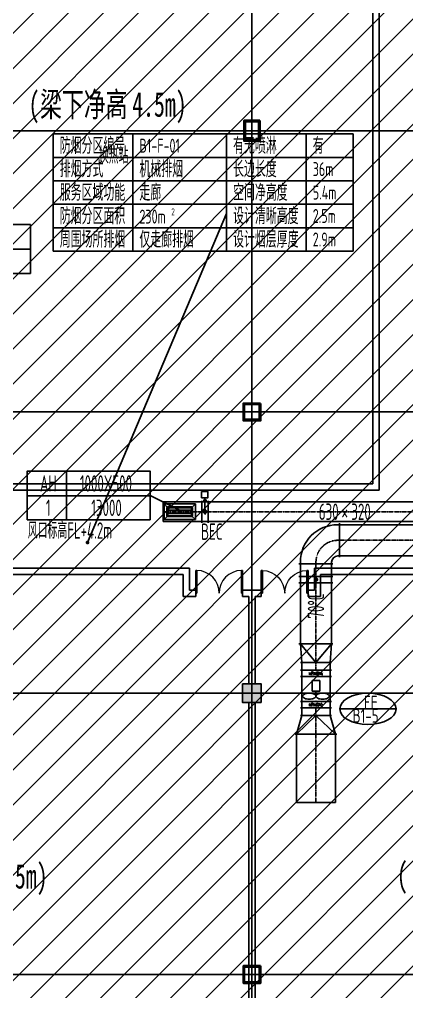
# Model space of a CAD drawing. Extents: x -20827274 to 1300756471, y -549375 to 3431892.
# Drawn here: x -52654 to -40257, y -229807 to -198699 of the extents above; entities that cross this region are included whole.
import ezdxf

# ---------------------------------------------------------------- set-up
doc = ezdxf.new("R2010")
doc.units = 0
doc.header["$LTSCALE"] = 10
for name, pattern in [('CENTER2', [1.125, 0.75, -0.125, 0.125, -0.125]), ('暖附图底图$0$DASH', [0.35, 0.25, -0.1]), ('暖附图底图$0$DOTE', [2.42, 2, -0.2, 0.02, -0.2])]:
    doc.linetypes.add(name, pattern=pattern)
for name, color, linetype in [('1-zs', 3, 'Continuous'), ('1-标注暖通', 4, 'Continuous'), ('DUCT-排烟中心线', 5, 'CENTER2'), ('DUCT-排烟标注', 3, 'Continuous'), ('DUCT-排烟法兰', 4, 'Continuous'), ('DUCT-排烟管', 2, 'Continuous'), ('DUCT-排烟管端线', 4, 'Continuous'), ('DUCT-排烟阀门', 7, 'Continuous'), ('DUCT-排风中心线', 5, 'CENTER2'), ('DUCT-排风法兰', 2, 'Continuous'), ('DUCT-排风管', 31, 'Continuous'), ('DUCT-排风管端线', 2, 'Continuous'), ('DUCT-排风管设备', 7, 'Continuous'), ('DUCT-排风阀门', 7, 'Continuous'), ('DUCT-排风风口', 7, 'Continuous'), ('H-PUB_TAB', 7, 'Continuous'), ('H-暖通设备', 181, 'Continuous'), ('PUB_HATCH', 8, 'Continuous'), ('暖附图底图$0$1-标注暖通', 8, 'Continuous'), ('暖附图底图$0$A-COLUMN', 8, 'Continuous'), ('暖附图底图$0$A-ROOM_NAME', 8, 'Continuous'), ('暖附图底图$0$A-WALL', 8, 'Continuous'), ('暖附图底图$0$DOOR_FIRE', 8, 'Continuous'), ('暖附图底图$0$DOTE', 8, 'Continuous'), ('暖附图底图$0$SPACE', 8, 'Continuous')]:
    doc.layers.add(name, color=color, linetype=linetype)
doc.layers.add('F-非人防区', color=105, linetype='Continuous', lineweight=15)
doc.layers.add('暖附图底图$0$钢柱', color=8, linetype='Continuous', lineweight=35)
doc.styles.add('8B2_02', font='tssdeng.shx', dxfattribs={"width": 0.6, "bigfont": 'TSSDCHN.shx'})
doc.styles.add('_THVAC_PIPEDN', font='tssdeng.shx', dxfattribs={"width": 0.7, "height": 3.5, "bigfont": 'tssdchn.shx'})
doc.styles.add('暖附图底图$0$8B2_02', font='tssdeng.shx', dxfattribs={"width": 0.6, "bigfont": 'TSSDCHN.shx'})
doc.styles.add('暖附图底图$0$黑体', font='simhei.ttf', dxfattribs={"width": 0.65})

# ---------------------------------------------------------------- blocks, each defined once
blk = doc.blocks.new('$风口$00000108')
for p, q in [((-250, 135), (-190, 75)), ((-250, -135), (-250, 135)), ((200, 25), (-190, 25)), ((250, 135), (200, 75)), ((250, 135), (250, -135)), ((-250, -135), (-190, -75)), ((250, -135), (-250, -135)), ((200, -25), (-190, -25)), ((200, -75), (250, -135))]:
    blk.add_line(p, q)
at = {"linetype": 'Continuous'}
blk.add_line((250, 135), (-250, 135), dxfattribs=at)
at = {"lineweight": 40}
for p, q in [((-190, 75), (200, 75)), ((-190, -75), (-190, 75)), ((200, 75), (200, -75)), ((-190, -75), (200, -75))]:
    blk.add_line(p, q, dxfattribs=at)
blk = doc.blocks.new('$轴流风机$00000011')
for p, q in [((-500, 500, 0), (-500, -500, 0)), ((500, 500, 0), (-500, 500, 0)), ((500, -500, 0), (500, 500, 0)), ((-339, 135, 0), (-339, -135, 0)), ((88, 135, 0), (-339, 135, 0)), ((88, -135, 0), (88, 135, 0)), ((88, 0, 0), (288, 0, 0)), ((-339, -135, 0), (88, -135, 0)), ((-500, -500, 0), (500, -500, 0))]:
    blk.add_line(p, q)
for centre, radius, start, end in [((462, 274, 0), 291, 153.0603, 168.1126), ((355, 329, 0), 170, 129.1821, 153.0603), ((288, 410, 0), 64.8, 90, 129.1821), ((288, 410, 0), 64.8, 50.8179, 90), ((222, 329, 0), 170, 26.9397, 50.8179), ((115, 274, 0), 291, 11.8874, 26.9397), ((633, 238, 0), 465, 168.1126, 180), ((633, 238, 0), 465, 180, 191.8874), ((462, 202, 0), 291, 191.8874, 206.9397), ((355, 148, 0), 170, 206.9397, 230.8179), ((288, 66, 0), 64.8, 230.8179, 270), ((288, 66, 0), 64.8, 270, 309.1821), ((222, 148, 0), 170, 309.1821, 333.0603), ((115, 202, 0), 291, 333.0603, 348.1126), ((-56, 238, 0), 465, 0, 11.8874), ((-56, 238, 0), 465, 348.1126, 0), ((633, -238, 0), 465, 168.1126, 180), ((633, -238, 0), 465, 180, 191.8874), ((462, -202, 0), 291, 153.0603, 168.1126), ((462, -274, 0), 291, 191.8874, 206.9397), ((355, -148, 0), 170, 129.1821, 153.0603), ((288, -66, 0), 64.8, 90, 129.1821), ((288, -66, 0), 64.8, 50.8179, 90), ((222, -148, 0), 170, 26.9397, 50.8179), ((115, -202, 0), 291, 11.8874, 26.9397), ((115, -274, 0), 291, 333.0603, 348.1126), ((-56, -238, 0), 465, 0, 11.8874), ((-56, -238, 0), 465, 348.1126, 0), ((355, -329, 0), 170, 206.9397, 230.8179), ((288, -410, 0), 64.8, 230.8179, 270), ((288, -410, 0), 64.8, 270, 309.1821), ((222, -329, 0), 170, 309.1821, 333.0603)]:
    blk.add_arc(centre, radius, start, end)
for p in [(-500, 0, 0), (500, 0, 0)]:
    blk.add_point(p)
blk = doc.blocks.new('暖附图底图$0$A$C00330F2E')
at = {"layer": '暖附图底图$0$钢柱', "color": 4, "lineweight": 35}
for points in [[(27100, -27000), (26600, -27000), (26600, -27650), (27100, -27650)], [(27070, -27620), (26630, -27620), (26630, -27030), (27070, -27030)], [(27125, -36050), (26575, -36050), (26575, -36600), (27125, -36600)], [(27095, -36570), (26605, -36570), (26605, -36080), (27095, -36080)], [(27125, -54050), (26575, -54050), (26575, -54600), (27125, -54600)], [(27095, -54570), (26605, -54570), (26605, -54080), (27095, -54080)]]:
    blk.add_lwpolyline(points, close=True, dxfattribs=at)
blk = doc.blocks.new('_FZH')
blk.add_lwpolyline([(-0.5, -0.5), (0.5, -0.5), (0.5, 0.5), (-0.5, 0.5)], close=True)
at = {"layer": 'PUB_HATCH'}
blk.add_solid([(-0.5, -0.5), (0.5, -0.5), (-0.5, 0.5), (0.5, 0.5)], dxfattribs=at)
blk = doc.blocks.new('暖附图底图$0$$DorLib2D$00000002')
for p, q in [((-0.5, 0), (-0.5, 0.4875)), ((-0.475, 0.4875), (-0.5, 0.4875)), ((-0.475, 0), (-0.475, 0.4875)), ((0.475, 0), (0.475, 0.4875)), ((0.475, 0.4875), (0.5, 0.4875)), ((0.5, 0), (0.5, 0.4875)), ((-0.5, 0), (-0.475, 0)), ((0.5, 0), (0.475, 0))]:
    blk.add_line(p, q)
at = {"lineweight": 13}
for centre, start, end in [((-0.4875, 0), 0, 88.53072), ((0.4875, 0), 91.46928, 180)]:
    blk.add_arc(centre, 0.4875, start, end, dxfattribs=at)
blk = doc.blocks.new('暖附图底图$0$AFSFCS')
at = {"layer": '暖附图底图$0$A-WALL'}
for p, q in [((-41333.6, -213560.4), (-41333.6, -196260.4)), ((-41133.6, -213760.4), (-41133.6, -196360.4)), ((-58133.6, -213560.4), (-41333.6, -213560.4)), ((-58333.6, -213760.4), (-41133.6, -213760.4)), ((-54333.6, -216260.4), (-47208.6, -216260.4)), ((-54233.6, -216460.4), (-47408.6, -216460.4)), ((-47408.6, -217160.4), (-47408.6, -216460.4)), ((-47208.6, -216960.4), (-47208.6, -216260.4)), ((-43208.6, -216260.4), (-35558.6, -216260.4)), ((-43208.6, -216960.4), (-43208.6, -216260.4)), ((-43008.6, -216460.4), (-35758.6, -216460.4)), ((-43008.6, -217160.4), (-43008.6, -216460.4)), ((-47008.6, -216960.4), (-47208.6, -216960.4)), ((-47008.6, -217160.4), (-47008.6, -216960.4)), ((-45208.6, -216960.4), (-45508.6, -216960.4)), ((-45508.6, -216960.4), (-45508.6, -217160.4)), ((-44908.6, -216960.4), (-45208.6, -216960.4)), ((-44908.6, -217160.4), (-44908.6, -216960.4)), ((-43208.6, -216960.4), (-43408.6, -216960.4)), ((-43408.6, -216960.4), (-43408.6, -217160.4)), ((-47408.6, -217160.4), (-47008.6, -217160.4)), ((-45508.6, -217160.4), (-45308.6, -217160.4)), ((-45308.6, -219960.4), (-45308.6, -217160.4)), ((-45108.6, -217160.4), (-44908.6, -217160.4)), ((-45108.6, -219960.4), (-45108.6, -217160.4)), ((-43408.6, -217160.4), (-43008.6, -217160.4)), ((-45308.6, -238285.4), (-45308.6, -220560.4)), ((-45108.6, -238485.4), (-45108.6, -220560.4))]:
    blk.add_line(p, q, dxfattribs=at)
at = {"layer": '暖附图底图$0$DOTE', "color": 16, "linetype": '暖附图底图$0$DOTE', "ltscale": 1.5}
for p, q in [((-45208.6, -155629.3), (-45208.6, -385768.2)), ((-113117.3, -202260.4), (10791.4, -202260.4)), ((-113117.3, -211260.4), (10791.4, -211260.4)), ((-113117.3, -220260.4), (10791.4, -220260.4)), ((-113117.3, -229260.4), (10791.4, -229260.4))]:
    blk.add_line(p, q, dxfattribs=at)
blk.add_blockref('暖附图底图$0$A$C00330F2E', (-72058.6, -174935.4))
at = {"layer": '暖附图底图$0$A-COLUMN', "xscale": 600, "yscale": 600, "zscale": 600, "rotation": 90}
blk.add_blockref('_FZH', (-45208.6, -220260.4), dxfattribs=at)
at = {"layer": '暖附图底图$0$DOOR_FIRE', "yscale": 1500, "zscale": 200}
for p, xscale, rotation in [((-46258.6, -217060.4), 1500, 8.734663419612206e-12), ((-44158.6, -217060.4), -1500, 8.73466341960797e-12)]:
    blk.add_blockref('暖附图底图$0$$DorLib2D$00000002', p, dxfattribs=dict(at, xscale=xscale, rotation=rotation))
at = {"layer": '暖附图底图$0$A-ROOM_NAME', "style": '暖附图底图$0$8B2_02', "width": 0.6}
blk.add_text('换热站', height=525, dxfattribs=at).set_placement((-50109.3, -203310.2))
at = {"layer": '暖附图底图$0$SPACE', "style": '暖附图底图$0$黑体', "width": 0.65}
for s, height, p in [('(', 788.6, (-52360.3, -201812.7)), ('梁下净高', 788.61, (-51991.7, -201812.7)), ('4.5m)', 788.61, (-49042.8, -201812.7)), ('4.5m)', 788.61, (-53494.9, -226510.1)), ('(', 788.6, (-40567.1, -226472.2))]:
    blk.add_text(s, height=height, dxfattribs=at).set_placement(p)
blk = doc.blocks.new('暖附图底图')
at = {"layer": '暖附图底图$0$1-标注暖通', "linetype": '暖附图底图$0$DASH'}
blk.add_blockref('暖附图底图$0$AFSFCS', (500000, 0), dxfattribs=at)

msp = doc.modelspace()

# ---------------------------------------------------------------- hatches: boundary and pattern name
at = {"layer": 'F-非人防区'}
h = msp.add_hatch(dxfattribs=at)
h.set_pattern_fill('ANSI31', color=8, scale=500)
h.set_pattern_definition([(45, (-67108.6, 126739.6), (-561.266, 561.266), [])])
edge = h.paths.add_edge_path()
edge.add_line((26041.4, -160910.4), (26041.4, -174910.4))
edge.add_line((26041.4, -174910.4), (44466.4, -174910.4))
edge.add_line((44466.4, -174910.4), (44466.4, -230535.4))
edge.add_line((44466.4, -230535.4), (29591.4, -230535.4))
edge.add_line((29591.4, -230535.4), (29591.4, -228585.4))
edge.add_line((29591.4, -228585.4), (32466.4, -228585.4))
edge.add_line((32466.4, -228585.4), (32466.4, -223185.4))
edge.add_line((32466.4, -223185.4), (6116.4, -223185.4))
edge.add_line((6116.4, -223185.4), (6116.4, -236210.4))
edge.add_line((6116.4, -236210.4), (5916.4, -236210.4))
edge.add_line((5916.4, -236210.4), (5921.1, -289912.2))
edge.add_line((5921.1, -289912.2), (35191.4, -289912.2))
edge.add_line((35191.4, -289912.2), (35191.4, -296310.4))
edge.add_line((35191.4, -296310.4), (35041.4, -296310.4))
edge.add_line((35041.4, -296310.4), (35041.4, -296910.4))
edge.add_line((35041.4, -296910.4), (35641.4, -296910.4))
edge.add_line((35641.4, -296910.4), (44736.4, -305099.6))
edge.add_line((44736.4, -305099.6), (22456.5, -329844))
edge.add_line((22456.5, -329844), (22456.5, -340006.4))
edge.add_line((22456.5, -340006.4), (-13248.1, -379660.4))
edge.add_line((-13248.1, -379660.4), (-90108.6, -379660.4))
edge.add_line((-90108.6, -379660.4), (-90108.6, -373660.4))
edge.add_line((-90108.6, -373660.4), (-91358.6, -373660.4))
edge.add_arc((-91358.6, -361660.4), 12000, 180, 270, ccw=False)
edge.add_line((-103358.6, -361660.4), (-103358.6, -333450.4))
edge.add_line((-103358.6, -333450.4), (-95358.6, -333436.6))
edge.add_line((-95358.6, -333436.6), (-95358.6, -160610.4))
edge.add_line((-95358.6, -160610.4), (-86333.4, -160610.4))
edge.add_line((-86333.4, -160610.4), (-86333.6, -149790))
edge.add_line((-86333.6, -149790), (-73433.4, -149790))
edge.add_line((-73433.4, -149790), (-73433.4, -160610.4))
edge.add_line((-73433.4, -160610.4), (26041.4, -160910.4))

# ---------------------------------------------------------------- linework, layer by layer
at = {"layer": '1-标注暖通'}
for p, q in [((-50472.7, -215437.8), (-46021.3, -204908)), ((-46021.3, -204908), (-46005.9, -204908)), ((-47525.5, -214405.9, 2600), (-48468.1, -213931.4)), ((-46720.6, -214476), (-46720.6, -214005.6))]:
    msp.add_line(p, q, dxfattribs=at)
for points in [[(-56237.8, -206823.9), (-52301.9, -206823.9), (-52301.9, -205265.1), (-56237.8, -205265.1)], [(-52404.1, -214710.8), (-48468.1, -214710.8), (-48468.1, -213152), (-52404.1, -213152)], [(-46820.6, -214005.6), (-46820.6, -213805.6), (-46620.6, -213805.6), (-46620.6, -214005.6)]]:
    msp.add_lwpolyline(points, close=True, dxfattribs=at)
for points in [[(-56237.8, -206055.6), (-52301.9, -206055.6)], [(-51151.6, -213152), (-51151.6, -214710.8)], [(-52404.1, -213942.4), (-48468.1, -213942.4)]]:
    msp.add_lwpolyline(points, dxfattribs=at)
at = {"layer": '1-标注暖通', "const_width": 60}
msp.add_lwpolyline([(-50484.4, -215465.4, 1), (-50461, -215410.2, 1)], format="xyb", close=True, dxfattribs=at)
at = {"layer": 'DUCT-排烟中心线'}
for p, q in [((-46811.8, -214452.2), (-48050.6, -214452.2)), ((-33079.2, -214452.2), (-46611.4, -214452.2))]:
    msp.add_line(p, q, dxfattribs=at)
at = {"layer": 'DUCT-排烟法兰'}
for p, q in [((-46811.7, -214804.7), (-46811.7, -214099.7)), ((-46611.5, -214804.7), (-46611.5, -214099.7))]:
    msp.add_line(p, q, dxfattribs=at)
at = {"layer": 'DUCT-排烟法兰', "color": 18, "true_color": 0x000000}
for p in [(-46811.8, -214452.2, 8000), (-46811.6, -214452.2, 8000), (-46611.6, -214452.2, 8000), (-46611.4, -214452.2, 8000)]:
    msp.add_point(p, dxfattribs=at)
at = {"layer": 'DUCT-排烟管'}
for p, q in [((-46811.8, -214137.2), (-48050.6, -214137.2)), ((-48050.6, -214137.2), (-48050.6, -214767.2)), ((-46811.8, -214767.2), (-46811.8, -214137.2)), ((-46811.6, -214137.2), (-46611.6, -214137.2)), ((-33079.2, -214137.2), (-46611.4, -214137.2)), ((-46611.4, -214137.2), (-46611.4, -214767.2)), ((-48050.6, -214767.2), (-46811.8, -214767.2)), ((-46611.6, -214767.2), (-46811.6, -214767.2)), ((-46611.4, -214767.2), (-33079.2, -214767.2))]:
    msp.add_line(p, q, dxfattribs=at)
at = {"layer": 'DUCT-排烟管端线'}
for p, q in [((-46811.6, -214767.2), (-46811.6, -214137.2)), ((-46611.6, -214767.2), (-46611.6, -214137.2))]:
    msp.add_line(p, q, dxfattribs=at)
at = {"layer": 'DUCT-排烟阀门'}
for p, q in [((-46744.8, -214137.2), (-46744.8, -214074.2)), ((-46744.8, -214074.2), (-46678.4, -214074.2)), ((-46678.4, -214074.2), (-46678.4, -214137.2)), ((-46761.2, -214445.9), (-46761.6, -214452.2)), ((-46761.6, -214452.2), (-46761.2, -214458.4)), ((-46760, -214439.7), (-46761.2, -214445.9)), ((-46761.2, -214458.4), (-46760, -214464.6)), ((-46758.1, -214433.8), (-46760, -214439.7)), ((-46760, -214464.6), (-46758.1, -214470.6)), ((-46755.4, -214428.1), (-46758.1, -214433.8)), ((-46758.1, -214470.6), (-46755.4, -214476.3)), ((-46752, -214422.8), (-46755.4, -214428.1)), ((-46755.4, -214476.3), (-46752, -214481.6)), ((-46748, -214418), (-46752, -214422.8)), ((-46752, -214481.6), (-46748, -214486.4)), ((-46743.4, -214413.7), (-46748, -214418)), ((-46748, -214486.4), (-46743.4, -214490.7)), ((-46738.4, -214410), (-46743.4, -214413.7)), ((-46743.4, -214490.7), (-46738.4, -214494.4)), ((-46732.9, -214406.9), (-46738.4, -214410)), ((-46738.4, -214494.4), (-46732.9, -214497.4)), ((-46727, -214404.6), (-46732.9, -214406.9)), ((-46732.9, -214497.4), (-46727, -214499.7)), ((-46720.9, -214403.1), (-46727, -214404.6)), ((-46727, -214499.7), (-46720.9, -214501.3)), ((-46714.7, -214402.3), (-46720.9, -214403.1)), ((-46720.9, -214501.3), (-46714.7, -214502.1)), ((-46708.4, -214402.3), (-46714.7, -214402.3)), ((-46714.7, -214502.1), (-46708.4, -214502.1)), ((-46711.6, -214539.7), (-46711.6, -214364.7)), ((-46702.2, -214403.1), (-46708.4, -214402.3)), ((-46708.4, -214502.1), (-46702.2, -214501.3)), ((-46696.1, -214404.6), (-46702.2, -214403.1)), ((-46702.2, -214501.3), (-46696.1, -214499.7)), ((-46690.3, -214406.9), (-46696.1, -214404.6)), ((-46696.1, -214499.7), (-46690.3, -214497.4)), ((-46684.8, -214410), (-46690.3, -214406.9)), ((-46690.3, -214497.4), (-46684.8, -214494.4)), ((-46679.7, -214413.7), (-46684.8, -214410)), ((-46684.8, -214494.4), (-46679.7, -214490.7)), ((-46675.1, -214418), (-46679.7, -214413.7)), ((-46679.7, -214490.7), (-46675.1, -214486.4)), ((-46671.1, -214422.8), (-46675.1, -214418)), ((-46675.1, -214486.4), (-46671.1, -214481.6)), ((-46667.8, -214428.1), (-46671.1, -214422.8)), ((-46671.1, -214481.6), (-46667.8, -214476.3)), ((-46665.1, -214433.8), (-46667.8, -214428.1)), ((-46667.8, -214476.3), (-46665.1, -214470.6)), ((-46663.1, -214439.7), (-46665.1, -214433.8)), ((-46665.1, -214470.6), (-46663.1, -214464.6)), ((-46662, -214445.9), (-46663.1, -214439.7)), ((-46663.1, -214464.6), (-46662, -214458.4)), ((-46661.6, -214452.2), (-46662, -214445.9)), ((-46662, -214458.4), (-46661.6, -214452.2))]:
    msp.add_line(p, q, dxfattribs=at)
at = {"layer": 'DUCT-排风中心线'}
for p, q in [((-42408.5, -215366.3), (-42458.5, -215366.3)), ((-31633.6, -215366.3), (-42408.3, -215366.3)), ((-43158.5, -216066.3), (-43158.5, -216116.3)), ((-43158.5, -216116.5), (-43158.5, -216523.4)), ((-43158.5, -216723.8), (-43158.5, -218678.8)), ((-43158.5, -219279), (-43158.5, -218679)), ((-43158.5, -219279.2), (-43158.5, -219523.3)), ((-43158.5, -219523.5), (-43158.5, -219523.7)), ((-43158.5, -220724.3), (-43158.5, -220724.1)), ((-43158.5, -220724.5), (-43158.5, -220968.6)), ((-43158.5, -220968.8), (-43158.5, -221568.8)), ((-43158.5, -221569), (-43158.5, -223760.5))]:
    msp.add_line(p, q, dxfattribs=at)
msp.add_arc((-42458.5, -216066.3), 700, 90, 180, dxfattribs=at)
at = {"layer": 'DUCT-排风法兰'}
for p, q in [((-42408.4, -215911.3), (-42408.4, -214821.3)), ((-43703.5, -216116.4), (-42613.5, -216116.4)), ((-42613.5, -216523.5), (-43703.5, -216523.5)), ((-42613.5, -216723.7), (-43703.5, -216723.7)), ((-43703.5, -218678.9), (-42613.5, -218678.9)), ((-43653.5, -219279.1), (-42663.5, -219279.1)), ((-43653.5, -219523.4), (-42663.5, -219523.4)), ((-42663.5, -219723.8), (-43653.5, -219723.8)), ((-43653.5, -220524), (-42663.5, -220524)), ((-42663.5, -220724.4), (-43653.5, -220724.4)), ((-43653.5, -220968.7), (-42663.5, -220968.7)), ((-43828.5, -221568.9), (-42488.5, -221568.9))]:
    msp.add_line(p, q, dxfattribs=at)
at = {"layer": 'DUCT-排风法兰', "color": 18, "true_color": 0x000000}
for p in [(-42408.5, -215366.3, 5000), (-42408.3, -215366.3, 5000), (-43158.5, -216116.3, 5000), (-43158.5, -216116.5, 5000), (-43158.5, -216523.4, 5000), (-43158.5, -216523.6, 5000), (-43158.5, -216723.6, 5000), (-43158.5, -216723.8, 5000), (-43158.5, -218678.8, 5000), (-43158.5, -218679, 5000), (-43158.5, -219279, 5000), (-43158.5, -219279.2, 5000), (-43158.5, -219523.3, 5000), (-43158.5, -219523.5, 5000), (-43158.5, -219723.7, 5000), (-43158.5, -219723.9, 5000), (-43158.5, -220523.9, 5000), (-43158.5, -220524.1, 5000), (-43158.5, -220724.3, 5000), (-43158.5, -220724.5, 5000), (-43158.5, -220968.6, 5000), (-43158.5, -220968.8, 5000), (-43158.5, -221568.8, 5000), (-43158.5, -221569, 5000)]:
    msp.add_point(p, dxfattribs=at)
at = {"layer": 'DUCT-排风管'}
for p, q in [((-42408.5, -214866.3), (-42458.5, -214866.3)), ((-31633.6, -214866.3), (-42408.3, -214866.3)), ((-42408.3, -214866.3), (-42408.3, -215866.3)), ((-42458.5, -215866.3), (-42408.5, -215866.3)), ((-42408.3, -215866.3), (-31633.6, -215866.3)), ((-43658.5, -216066.3), (-43658.5, -216116.3)), ((-43658.5, -216116.5), (-43658.5, -216523.4)), ((-42658.5, -216116.5), (-43658.5, -216116.5)), ((-42658.5, -216116.3), (-42658.5, -216066.3)), ((-42658.5, -216523.4), (-42658.5, -216116.5)), ((-43658.5, -216523.4), (-42658.5, -216523.4)), ((-43658.5, -216723.6), (-43658.5, -216523.6)), ((-43658.5, -216723.8), (-43658.5, -218678.8)), ((-42658.5, -216723.8), (-43658.5, -216723.8)), ((-42658.5, -216523.6), (-42658.5, -216723.6)), ((-42658.5, -218678.8), (-42658.5, -216723.8)), ((-43658.5, -218678.8), (-42658.5, -218678.8)), ((-43608.5, -219279), (-43658.5, -218679)), ((-43158.5, -219279), (-43658.5, -218679)), ((-43158.5, -219279), (-42658.5, -218679)), ((-42708.5, -219279), (-42658.5, -218679)), ((-43608.5, -219279.2), (-43608.5, -219523.3)), ((-42708.5, -219279.2), (-43608.5, -219279.2)), ((-42708.5, -219523.3), (-42708.5, -219279.2)), ((-43608.5, -219523.3), (-42708.5, -219523.3)), ((-43608.5, -219523.5), (-43608.5, -219523.7)), ((-43608.5, -219723.7), (-43608.5, -219523.7)), ((-42708.5, -219523.5), (-42708.5, -219523.7)), ((-42708.5, -219523.7), (-42708.5, -219723.7)), ((-43608.5, -220724.1), (-43608.5, -220524.1)), ((-42708.5, -220524.1), (-42708.5, -220724.1)), ((-43608.5, -220724.3), (-43608.5, -220724.1)), ((-43608.5, -220724.5), (-43608.5, -220968.6)), ((-42708.5, -220724.5), (-43608.5, -220724.5)), ((-42708.5, -220724.3), (-42708.5, -220724.1)), ((-42708.5, -220968.6), (-42708.5, -220724.5)), ((-43608.5, -220968.8), (-43783.5, -221568.8)), ((-43158.5, -220968.8), (-43783.5, -221568.8)), ((-43608.5, -220968.6), (-42708.5, -220968.6)), ((-43158.5, -220968.8), (-42533.5, -221568.8)), ((-42708.5, -220968.8), (-42533.5, -221568.8)), ((-43783.5, -221569), (-43783.5, -223760.5)), ((-42533.5, -221569), (-43783.5, -221569)), ((-42533.5, -223760.5), (-42533.5, -221569)), ((-43783.5, -223760.5), (-42533.5, -223760.5))]:
    msp.add_line(p, q, dxfattribs=at)
for radius in [1200, 200]:
    msp.add_arc((-42458.5, -216066.3), radius, 90, 180, dxfattribs=at)
at = {"layer": 'DUCT-排风管', "color": 18, "true_color": 0x000000}
for p in [(-42408.5, -215366.3, 5000), (-43158.5, -216116.3, 5000), (-43158.5, -218679, 5000), (-43158.5, -219279, 5000), (-43158.5, -219523.5, 5000), (-43158.5, -219523.7, 5000), (-43158.5, -220724.1, 5000), (-43158.5, -220724.3, 5000), (-43158.5, -220968.8, 5000), (-43158.5, -221568.8, 5000)]:
    msp.add_point(p, dxfattribs=at)
at = {"layer": 'DUCT-排风管端线'}
for p, q in [((-42408.5, -214866.3), (-42408.5, -215866.3)), ((-43658.5, -216116.3), (-42658.5, -216116.3)), ((-42658.5, -216523.6), (-43658.5, -216523.6)), ((-42658.5, -216723.6), (-43658.5, -216723.6)), ((-42658.5, -218679), (-43658.5, -218679)), ((-43608.5, -219279), (-42708.5, -219279)), ((-42708.5, -219523.5), (-43608.5, -219523.5)), ((-43608.5, -219523.7), (-42708.5, -219523.7)), ((-42708.5, -219523.7), (-43608.5, -219523.7)), ((-42708.5, -219723.7), (-43608.5, -219723.7)), ((-42708.5, -220524.1), (-43608.5, -220524.1)), ((-42708.5, -220724.1), (-43608.5, -220724.1)), ((-42708.5, -220724.1), (-43608.5, -220724.1)), ((-43608.5, -220724.3), (-42708.5, -220724.3)), ((-42708.5, -220968.8), (-43608.5, -220968.8)), ((-43783.5, -221568.8), (-42533.5, -221568.8))]:
    msp.add_line(p, q, dxfattribs=at)
at = {"layer": 'DUCT-排风阀门'}
for p, q in [((-43207.6, -216614.2), (-43208.4, -216620.4)), ((-43208.4, -216620.4), (-43208.4, -216626.7)), ((-43208.4, -216626.7), (-43207.6, -216632.9)), ((-43206, -216608.1), (-43207.6, -216614.2)), ((-43207.6, -216632.9), (-43206, -216639)), ((-43203.7, -216602.3), (-43206, -216608.1)), ((-43206, -216639), (-43203.7, -216644.9)), ((-43200.7, -216596.8), (-43203.7, -216602.3)), ((-43203.7, -216644.9), (-43200.7, -216650.4)), ((-43197, -216591.7), (-43200.7, -216596.8)), ((-43200.7, -216650.4), (-43197, -216655.4)), ((-43192.7, -216587.1), (-43197, -216591.7)), ((-43197, -216655.4), (-43192.7, -216660)), ((-43187.9, -216583.1), (-43192.7, -216587.1)), ((-43192.7, -216660), (-43187.9, -216664)), ((-43182.6, -216579.8), (-43187.9, -216583.1)), ((-43187.9, -216664), (-43182.6, -216667.4)), ((-43176.9, -216577.1), (-43182.6, -216579.8)), ((-43182.6, -216667.4), (-43176.9, -216670.1)), ((-43170.9, -216575.1), (-43176.9, -216577.1)), ((-43176.9, -216670.1), (-43170.9, -216672)), ((-43164.7, -216574), (-43170.9, -216575.1)), ((-43170.9, -216672), (-43164.7, -216673.2)), ((-43158.5, -216573.6), (-43164.7, -216574)), ((-43164.7, -216673.2), (-43158.5, -216673.6)), ((-43158.5, -216536.1), (-43158.5, -216711.1)), ((-43152.2, -216574), (-43158.5, -216573.6)), ((-43158.5, -216673.6), (-43152.2, -216673.2)), ((-43146, -216575.1), (-43152.2, -216574)), ((-43152.2, -216673.2), (-43146, -216672)), ((-43140.1, -216577.1), (-43146, -216575.1)), ((-43146, -216672), (-43140.1, -216670.1)), ((-43134.4, -216579.8), (-43140.1, -216577.1)), ((-43140.1, -216670.1), (-43134.4, -216667.4)), ((-43129.1, -216583.1), (-43134.4, -216579.8)), ((-43134.4, -216667.4), (-43129.1, -216664)), ((-43124.3, -216587.1), (-43129.1, -216583.1)), ((-43129.1, -216664), (-43124.3, -216660)), ((-43120, -216591.7), (-43124.3, -216587.1)), ((-43124.3, -216660), (-43120, -216655.4)), ((-43116.3, -216596.8), (-43120, -216591.7)), ((-43120, -216655.4), (-43116.3, -216650.4)), ((-43113.2, -216602.3), (-43116.3, -216596.8)), ((-43116.3, -216650.4), (-43113.2, -216644.9)), ((-43110.9, -216608.1), (-43113.2, -216602.3)), ((-43113.2, -216644.9), (-43110.9, -216639)), ((-43109.4, -216614.2), (-43110.9, -216608.1)), ((-43110.9, -216639), (-43109.4, -216632.9)), ((-43108.6, -216620.4), (-43109.4, -216614.2)), ((-43109.4, -216632.9), (-43108.6, -216626.7)), ((-43108.6, -216626.7), (-43108.6, -216620.4)), ((-43383.5, -219602.3), (-43105.3, -219673.7)), ((-43379.9, -219662.1), (-43250, -219562.1)), ((-43315, -219573.7), (-42933.5, -219671.6)), ((-43242.1, -219673.7), (-43112.2, -219573.7)), ((-43135, -219573.7), (-42933.5, -219625.4)), ((-43096.4, -219681.8), (-42966.5, -219581.8)), ((-43383.5, -219648.5), (-43285.3, -219673.7)), ((-43383.5, -220602.7), (-43105.3, -220674.1)), ((-43383.5, -220648.9), (-43285.3, -220674.1)), ((-43379.9, -220662.5), (-43250, -220562.5)), ((-43315, -220574.1), (-42933.5, -220672)), ((-43242.1, -220674.1), (-43112.2, -220574.1)), ((-43135, -220574.1), (-42933.5, -220625.8)), ((-43096.4, -220682.2), (-42966.5, -220582.2))]:
    msp.add_line(p, q, dxfattribs=at)
at = {"layer": 'H-PUB_TAB'}
msp.add_lwpolyline([(-51571.3, -206114.1), (-41971.3, -206114.1), (-41971.3, -202364.1), (-51571.3, -202364.1)], close=True, dxfattribs=at)
for points in [[(-49021.3, -202364.1), (-49021.3, -206114.1)], [(-46021.3, -202364.1), (-46021.3, -206114.1)], [(-43471.3, -202364.1), (-43471.3, -206114.1)], [(-51571.3, -203114.1), (-41971.3, -203114.1)], [(-51571.3, -203864.1), (-41971.3, -203864.1)], [(-51571.3, -204614.1), (-41971.3, -204614.1)], [(-51571.3, -205364.1), (-41971.3, -205364.1)]]:
    msp.add_lwpolyline(points, dxfattribs=at)
at = {"layer": 'H-暖通设备', "linetype": 'Continuous'}
msp.add_line((-40593.2, -220762.6), (-42393.2, -220762.6), dxfattribs=at)
at = {"layer": 'H-暖通设备', "linetype": 'Continuous', "extrusion": (0, 0, -1)}
msp.add_ellipse((-41493.2, -220762.6), major_axis=(-900, 0), ratio=0.5555556, dxfattribs=at)

# ---------------------------------------------------------------- block references
at = {"layer": '1-zs'}
msp.add_blockref('暖附图底图', (-500000, 0), dxfattribs=at)
at = {"layer": 'DUCT-排风管设备', "xscale": 0.8, "yscale": 0.9, "zscale": 900, "rotation": 270}
msp.add_blockref('$轴流风机$00000011', (-43158.5, -220123.9, 5000), dxfattribs=at)
at = {"layer": 'DUCT-排风风口', "xscale": 2, "yscale": 1.851851851851852, "rotation": 180}
msp.add_blockref('$风口$00000108', (-47515.5, -214452.2, 2600), dxfattribs=at)

# ---------------------------------------------------------------- texts
at = {"layer": '1-标注暖通', "style": '8B2_02', "width": 0.6}
for s, p in [('AH', (-51995.9, -213809.7)), ('1000X500', (-50718.5, -213809.7)), ('1', (-51808.1, -214589.1)), ('13000', (-50355.1, -214589.1)), ('风口标高', (-52385.3, -215315.3)), ('FL+4.2m', (-51125.3, -215315.3)), ('BEC', (-46836.8, -215352.2, 8000))]:
    msp.add_text(s, height=525, dxfattribs=at).set_placement(p)
at = {"layer": 'DUCT-排烟标注', "style": '8B2_02', "width": 0.6}
for s, p in [('630', (-43068.3, -214714.7, 9000)), ('320', (-42026.4, -214714.7, 9000)), ('×', (-42341.4, -214714.7, 9000))]:
    msp.add_text(s, height=525, dxfattribs=at).set_placement(p)
at = {"layer": 'DUCT-排风阀门', "style": '8B2_02', "width": 0.6}
msp.add_text('70%%dC', height=525, rotation=90, dxfattribs=at).set_placement((-42896, -217871.3, 5000))
at = {"layer": 'H-PUB_TAB', "style": '_THVAC_PIPEDN'}
for s, height, width, p in [('防烟分区编号', 525, 0.7, (-51361.3, -203001.6)), ('有无喷淋', 525, 0.7, (-45811.3, -203001.6)), ('有', 525, 0.7, (-43261.3, -203001.6)), ('B1-F-01', 446.25, 0.658824, (-48811.3, -202962.3)), ('排烟方式', 525, 0.7, (-51361.3, -203751.6)), ('机械排烟', 525, 0.7, (-48811.3, -203751.6)), ('长边长度', 525, 0.7, (-45811.3, -203751.6)), ('36m', 446.25, 0.658824, (-43261.3, -203712.3)), ('服务区域功能', 525, 0.7, (-51361.3, -204501.6)), ('走廊', 525, 0.7, (-48811.3, -204501.6)), ('空间净高度', 525, 0.7, (-45811.3, -204501.6)), ('5.4m', 446.25, 0.658824, (-43261.3, -204462.3)), ('防烟分区面积', 525, 0.7, (-51361.3, -205251.6)), ('设计清晰高度', 525, 0.7, (-45811.3, -205251.6)), ('230m', 446.25, 0.658824, (-48811.3, -205231.9)), ('2', 223.1, 0.658824, (-47793.6, -204969.4)), ('2.5m', 446.25, 0.658824, (-43261.3, -205212.3)), ('周围场所排烟', 525, 0.7, (-51361.3, -206001.6)), ('仅走廊排烟', 525, 0.7, (-48811.3, -206001.6)), ('设计烟层厚度', 525, 0.7, (-45811.3, -206001.6)), ('2.9m', 446.25, 0.658824, (-43261.3, -205962.3))]:
    msp.add_text(s, height=height, dxfattribs=dict(at, width=width)).set_placement(p)
at = {"layer": 'H-暖通设备', "linetype": 'Continuous', "style": '8B2_02', "width": 0.7}
for s, p in [('EF', (-41617.7, -220790.5)), ('B1-5', (-41983.3, -221205.1))]:
    msp.add_text(s, height=450, dxfattribs=at).set_placement(p)

doc.saveas('drawing.dxf')
